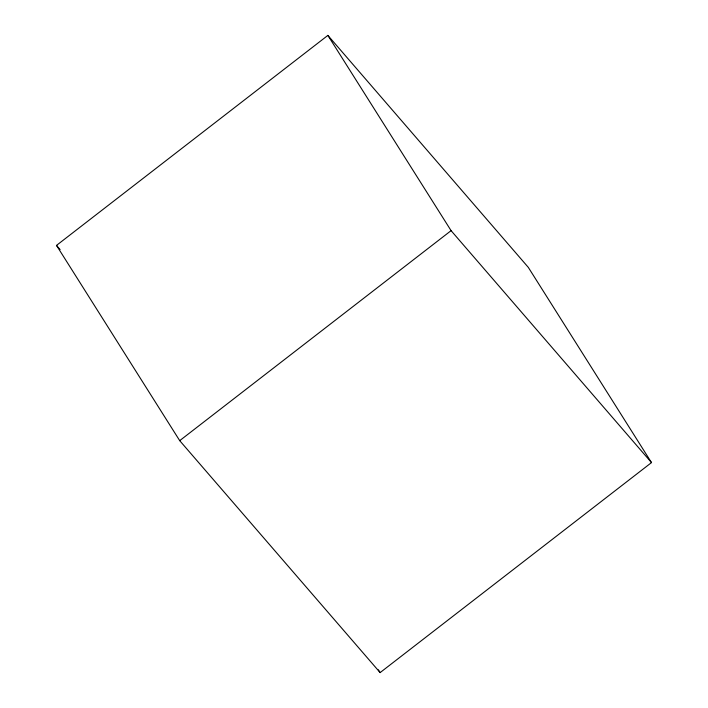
<?xml version="1.0" encoding="UTF-8"?>
<svg xmlns="http://www.w3.org/2000/svg" width="708" height="708" viewBox="0 0 708 708"><rect width="100%" height="100%" fill="white"/><g stroke="black" fill="none" stroke-linecap="round" stroke-linejoin="round"><path stroke-width="1.06" d="M56.498 245.402L327.875 35.4L528.292 267.35L651.502 462.598L380.125 672.6L179.708 440.65L56.498 245.402L60.1 249.57M179.708 440.65L451.084 230.649L327.875 35.4M451.084 230.649L651.502 462.598M378.355 669.795L380.125 672.6"/></g></svg>
